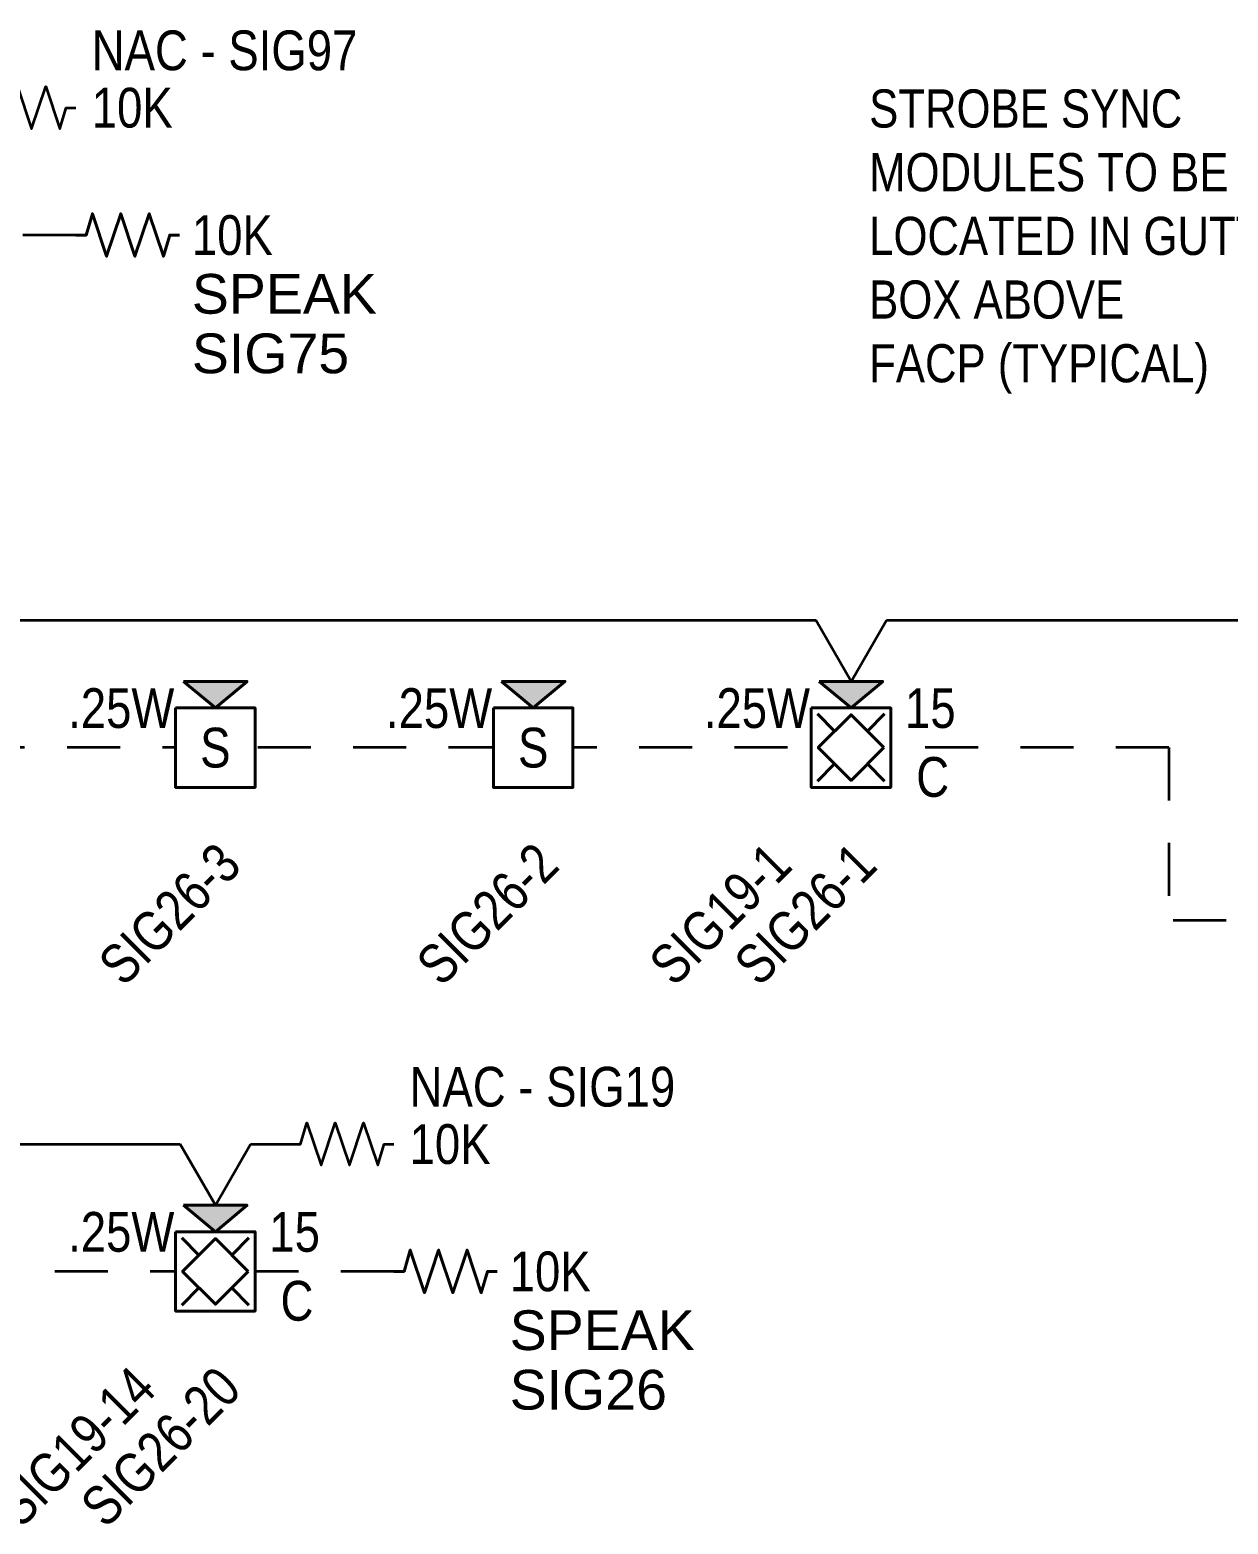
# Model space of a CAD drawing. Header units: inches. Extents: x 84 to 207, y -12 to 77.
# Drawn here: x 126.208 to 129.035, y 1.863 to 5.389 of the extents above; entities that cross this region are included whole.
import ezdxf
from ezdxf.enums import TextEntityAlignment as Align

# ---------------------------------------------------------------- set-up
doc = ezdxf.new("R2010")
doc.units = ezdxf.units.IN
doc.header["$MEASUREMENT"] = 0
doc.set_wipeout_variables(frame=1)
doc.linetypes.add('HIDDEN2', pattern=[0.1875, 0.125, -0.0625])
for name, color, linetype, lineweight in [('F-ALRM-INDC', 83, 'Continuous', 40), ('F-ALRM-WIRE-INDC', 3, 'Continuous', 35), ('F-ALRM-WIRE-SPKR', 221, 'HIDDEN2', 35), ('F-ANNO-DTCT-NOTE', 140, 'Continuous', 25), ('F-ANNO-INDC', 3, 'Continuous', 25), ('F-ANNO-INDC-ADDR', 91, 'Continuous', 25), ('F-ANNO-INDC-CAND', 120, 'Continuous', 25), ('F-ANNO-INDC-DESC', 111, 'Continuous', 25), ('F-ANNO-INDC-NOTE', 110, 'Continuous', 25), ('F-ANNO-SPKR-ADDR', 210, 'Continuous', 25), ('F-ANNO-SPKR-WATT', 220, 'Continuous', 25), ('F-ANNO-TEXT', 7, 'Continuous', 25), ('F-ANNO-WIPE', 7, 'Continuous', 0)]:
    doc.layers.add(name, color=color, linetype=linetype, lineweight=lineweight)
doc.styles.add('Body', font='', dxfattribs={"height": 0.09375})
doc.styles.add('MtXpl_Arial_Narrow', font='arial.ttf')
doc.styles.get("Standard").update_dxf_attribs({"font": 'arial.ttf'})
doc.styles.get('Body').set_extended_font_data('Arial Narrow')

# ---------------------------------------------------------------- blocks, each defined once
blk = doc.blocks.new('*U22')
at = {"color": 0, "linetype": 'ByBlock', "lineweight": -2, "style": 'Body', "flags": 9}
for tag, p in [('CONNFROM_SPEAK', (0, -0.1336)), ('CONNFROM_NAC', (0, -0.121)), ('WIREDROP', (0, -0.1449))]:
    blk.add_attdef(tag, text='', height=0.00938, dxfattribs=at).set_placement(p, align=Align.MIDDLE_CENTER)
at = {"layer": 'F-ANNO-INDC', "style": 'Body', "flags": 8}
for tag, p in [('WG', (-0.1927, 0.229)), ('WP', (0.1927, 0.229))]:
    blk.add_attdef(tag, text='', height=0.0938, dxfattribs=at).set_placement(p, align=Align.MIDDLE_CENTER)
at = {"layer": 'F-ANNO-INDC-ADDR', "style": 'Body', "flags": 8}
blk.add_attdef('NACTAG', text='', height=0.0938, rotation=45, dxfattribs=at).set_placement((-0.2007, -0.2176), align=Align.TOP_RIGHT)
at = {"layer": 'F-ANNO-INDC-CAND', "style": 'Body', "flags": 8}
blk.add_attdef('CD', text='', height=0.0938, dxfattribs=at).set_placement((0.1871, 0.0933), align=Align.MIDDLE_CENTER)
at = {"layer": 'F-ANNO-INDC-DESC', "lineweight": 30, "flags": 51}
blk.add_attdef('DESCRIPTION', text='', height=0.0938, rotation=45, dxfattribs=at).set_placement((0.2007, -0.2176), align=Align.TOP_RIGHT)
at = {"layer": 'F-ANNO-INDC-NOTE', "lineweight": 30, "flags": 104}
blk.add_attdef('NOTES', text='', height=0.0938, dxfattribs=at).set_placement((-0.1927, -0.0693), align=Align.MIDDLE_RIGHT)
at = {"layer": 'F-ANNO-SPKR-ADDR', "style": 'Body', "flags": 8}
blk.add_attdef('SPEAKTAG', text='', height=0.0938, rotation=45, dxfattribs=at).set_placement((0, -0.2176), align=Align.TOP_RIGHT)
at = {"linetype": 'ByBlock', "ltscale": 0.5}
blk.add_wipeout([(-0.0938, 0.0937), (0.0937, 0.0937), (0.0937, -0.0938), (-0.0938, -0.0938)], dxfattribs=at).dxf.layer = 'F-ANNO-WIPE'
at = {"color": 0, "linetype": 'ByBlock', "lineweight": -2, "ltscale": 0.5}
for p, q in [((-0.0387, -0.0387), (-0.0793, -0.0793)), ((0.0793, -0.0793), (0.0387, -0.0387))]:
    blk.add_line(p, q, dxfattribs=at)
at = {"color": 0, "linetype": 'ByBlock', "lineweight": -2, "style": 'Body', "flags": 9}
blk.add_attdef('WIRE', (-0.0007, 0), '', height=0.00938, dxfattribs=at)
for tag, p in [('ELEVATION', (0, -0.1084)), ('PID', (0, -0.0962))]:
    blk.add_attdef(tag, text='', height=0.00938, dxfattribs=at).set_placement(p, align=Align.MIDDLE_CENTER)
at = {"layer": 'F-ANNO-INDC', "style": 'Body', "flags": 8}
blk.add_attdef('CEIL', text='', height=0.0938, dxfattribs=at).set_placement((0.1927, -0.0693), align=Align.MIDDLE_CENTER)
at = {"layer": 'F-ANNO-INDC-NOTE', "style": 'Body'}
blk.add_attdef('NOTE', text='', height=0.0938, dxfattribs=at).set_placement((-0.1927, -0.0693), align=Align.MIDDLE_CENTER)
at = {"linetype": 'ByBlock'}
blk.add_wipeout([(-0.075, 0.1562), (0, 0.0937), (0.075, 0.1562)], dxfattribs=at).dxf.layer = 'F-ANNO-WIPE'
h = blk.add_hatch(color=0)
h.dxf.hatch_style = 1
h.paths.add_polyline_path([(0.075, 0.1562), (-0.075, 0.1562), (0, 0.0937)])
at = {"color": 0, "linetype": 'ByBlock', "lineweight": -2, "ltscale": 0.5}
for p, q in [((-0.0387, 0.0387), (-0.0793, 0.0793)), ((0.0793, 0.0793), (0.0387, 0.0387))]:
    blk.add_line(p, q, dxfattribs=at)
at = {"color": 0, "linetype": 'ByBlock', "lineweight": -2}
blk.add_lwpolyline([(-0.075, 0.1562), (0, 0.0937), (0.075, 0.1562)], close=True, dxfattribs=at)
at = {"color": 0, "linetype": 'ByBlock', "lineweight": -2, "ltscale": 0.5}
for points in [[(-0.0938, 0.0937), (0.0937, 0.0937), (0.0937, -0.0938), (-0.0938, -0.0938)], [(0.0774, 0), (0, 0.0774), (-0.0774, 0), (0, -0.0774)]]:
    blk.add_lwpolyline(points, close=True, dxfattribs=at)
at = {"layer": 'F-ANNO-SPKR-WATT', "linetype": 'Continuous', "style": 'Body', "flags": 8}
blk.add_attdef('WATT', text='', height=0.0938, dxfattribs=at).set_placement((-0.2221, 0.0933), align=Align.MIDDLE_CENTER)
blk = doc.blocks.new('*U38')
at = {"color": 0, "linetype": 'ByBlock', "lineweight": -2, "style": 'Body', "flags": 9}
for tag, p in [('CONNFROM_NAC', (0, -0.0348)), ('CONNFROM_SPEAK', (0, -0.0474)), ('WIREDROP', (0, -0.0587))]:
    blk.add_attdef(tag, text='', height=0.00938, dxfattribs=at).set_placement(p, align=Align.MIDDLE_CENTER)
at = {"layer": 'F-ANNO-INDC', "style": 'Body', "flags": 8}
blk.add_attdef('WG', text='', height=0.0938, dxfattribs=at).set_placement((-0.1927, 0.3227), align=Align.MIDDLE_CENTER)
at = {"layer": 'F-ANNO-INDC-ADDR', "style": 'Body', "flags": 8}
blk.add_attdef('NACTAG', text='', height=0.0938, rotation=45, dxfattribs=at).set_placement((-0.2007, -0.1239), align=Align.TOP_RIGHT)
at = {"layer": 'F-ANNO-INDC-DESC', "lineweight": 30, "flags": 51}
blk.add_attdef('DESCRIPTION', text='', height=0.0938, rotation=45, dxfattribs=at).set_placement((0.2007, -0.1239), align=Align.TOP_RIGHT)
at = {"layer": 'F-ANNO-INDC-NOTE', "lineweight": 30, "flags": 104}
blk.add_attdef('NOTES', text='', height=0.0938, dxfattribs=at).set_placement((-0.1927, 0.0245), align=Align.MIDDLE_RIGHT)
at = {"layer": 'F-ANNO-SPKR-ADDR', "style": 'Body', "flags": 8}
blk.add_attdef('SPEAKTAG', text='', height=0.0938, rotation=45, dxfattribs=at).set_placement((0, -0.1239), align=Align.TOP_RIGHT)
at = {"linetype": 'ByBlock', "ltscale": 0.5}
blk.add_wipeout([(-0.0938, 0.1875), (0.0937, 0.1875), (0.0937, 0), (-0.0938, 0)], dxfattribs=at).dxf.layer = 'F-ANNO-WIPE'
at = {"color": 0, "linetype": 'ByBlock', "lineweight": 20, "style": 'Body'}
blk.add_text('S', height=0.0938, dxfattribs=at).set_placement((0, 0.0937), align=Align.MIDDLE_CENTER)
at = {"color": 0, "linetype": 'ByBlock', "lineweight": -2, "style": 'Body', "flags": 11}
for tag in ['WIRE', 'RISER']:
    blk.add_attdef(tag, (0, 0.0937), '', height=0.00938, dxfattribs=at)
at = {"color": 0, "linetype": 'ByBlock', "lineweight": -2, "style": 'Body', "flags": 9}
for tag, p in [('ELEVATION', (0, -0.0222)), ('PID', (0, -0.01))]:
    blk.add_attdef(tag, text='', height=0.00938, dxfattribs=at).set_placement(p, align=Align.MIDDLE_CENTER)
at = {"layer": 'F-ANNO-INDC', "style": 'Body', "flags": 8}
blk.add_attdef('WP', text='', height=0.0938, dxfattribs=at).set_placement((0.1927, 0.0245), align=Align.MIDDLE_CENTER)
at = {"layer": 'F-ANNO-INDC-NOTE', "style": 'Body', "flags": 8}
blk.add_attdef('NOTE', text='', height=0.0938, dxfattribs=at).set_placement((-0.1927, 0.0245), align=Align.MIDDLE_CENTER)
at = {"linetype": 'ByBlock'}
blk.add_wipeout([(-0.075, 0.25), (0, 0.1875), (0.075, 0.25)], dxfattribs=at).dxf.layer = 'F-ANNO-WIPE'
h = blk.add_hatch(color=0)
h.dxf.hatch_style = 1
h.paths.add_polyline_path([(0.075, 0.25), (-0.075, 0.25), (0, 0.1875)])
at = {"color": 0, "linetype": 'ByBlock', "lineweight": -2}
blk.add_lwpolyline([(-0.075, 0.25), (0, 0.1875), (0.075, 0.25)], close=True, dxfattribs=at)
at = {"color": 0, "linetype": 'ByBlock', "lineweight": -2, "ltscale": 0.5}
blk.add_lwpolyline([(-0.0938, 0.1875), (0.0937, 0.1875), (0.0937, 0), (-0.0938, 0)], close=True, dxfattribs=at)
at = {"layer": 'F-ANNO-SPKR-WATT', "style": 'Body', "flags": 8}
blk.add_attdef('WATT', text='', height=0.0938, dxfattribs=at).set_placement((-0.2221, 0.187), align=Align.MIDDLE_CENTER)
blk = doc.blocks.new('*U39')
at = {"color": 0, "linetype": 'ByBlock', "lineweight": -2, "style": 'Body', "flags": 9}
for tag, p in [('CONNFROM_NAC', (0, -0.0348)), ('CONNFROM_SPEAK', (0, -0.0474)), ('WIREDROP', (0, -0.0587))]:
    blk.add_attdef(tag, text='', height=0.00938, dxfattribs=at).set_placement(p, align=Align.MIDDLE_CENTER)
at = {"layer": 'F-ANNO-INDC', "style": 'Body', "flags": 8}
blk.add_attdef('WG', text='', height=0.0938, dxfattribs=at).set_placement((-0.1927, 0.3227), align=Align.MIDDLE_CENTER)
at = {"layer": 'F-ANNO-INDC-ADDR', "style": 'Body', "flags": 8}
blk.add_attdef('NACTAG', text='', height=0.0938, rotation=45, dxfattribs=at).set_placement((-0.2007, -0.1239), align=Align.TOP_RIGHT)
at = {"layer": 'F-ANNO-INDC-DESC', "lineweight": 30, "flags": 51}
blk.add_attdef('DESCRIPTION', text='', height=0.0938, rotation=45, dxfattribs=at).set_placement((0.2007, -0.1239), align=Align.TOP_RIGHT)
at = {"layer": 'F-ANNO-INDC-NOTE', "lineweight": 30, "flags": 104}
blk.add_attdef('NOTES', text='', height=0.0938, dxfattribs=at).set_placement((-0.1927, 0.0245), align=Align.MIDDLE_RIGHT)
at = {"layer": 'F-ANNO-SPKR-ADDR', "style": 'Body', "flags": 8}
blk.add_attdef('SPEAKTAG', text='', height=0.0938, rotation=45, dxfattribs=at).set_placement((0, -0.1239), align=Align.TOP_RIGHT)
at = {"linetype": 'ByBlock', "ltscale": 0.5}
blk.add_wipeout([(-0.0938, 0.1875), (0.0937, 0.1875), (0.0937, 0), (-0.0938, 0)], dxfattribs=at).dxf.layer = 'F-ANNO-WIPE'
at = {"color": 0, "linetype": 'ByBlock', "lineweight": 20, "style": 'Body'}
blk.add_text('S', height=0.0938, dxfattribs=at).set_placement((0, 0.0937), align=Align.MIDDLE_CENTER)
at = {"color": 0, "linetype": 'ByBlock', "lineweight": -2, "style": 'Body', "flags": 11}
for tag in ['WIRE', 'RISER']:
    blk.add_attdef(tag, (0, 0.0937), '', height=0.00938, dxfattribs=at)
at = {"color": 0, "linetype": 'ByBlock', "lineweight": -2, "style": 'Body', "flags": 9}
for tag, p in [('ELEVATION', (0, -0.0222)), ('PID', (0, -0.01))]:
    blk.add_attdef(tag, text='', height=0.00938, dxfattribs=at).set_placement(p, align=Align.MIDDLE_CENTER)
at = {"layer": 'F-ANNO-INDC', "style": 'Body', "flags": 8}
blk.add_attdef('WP', text='', height=0.0938, dxfattribs=at).set_placement((0.1927, 0.0245), align=Align.MIDDLE_CENTER)
at = {"layer": 'F-ANNO-INDC-NOTE', "style": 'Body', "flags": 8}
blk.add_attdef('NOTE', text='', height=0.0938, dxfattribs=at).set_placement((-0.1927, 0.0245), align=Align.MIDDLE_CENTER)
at = {"linetype": 'ByBlock'}
blk.add_wipeout([(-0.075, 0.25), (0, 0.1875), (0.075, 0.25)], dxfattribs=at).dxf.layer = 'F-ANNO-WIPE'
h = blk.add_hatch(color=0)
h.dxf.hatch_style = 1
h.paths.add_polyline_path([(0.075, 0.25), (-0.075, 0.25), (0, 0.1875)])
at = {"color": 0, "linetype": 'ByBlock', "lineweight": -2}
blk.add_lwpolyline([(-0.075, 0.25), (0, 0.1875), (0.075, 0.25)], close=True, dxfattribs=at)
at = {"color": 0, "linetype": 'ByBlock', "lineweight": -2, "ltscale": 0.5}
blk.add_lwpolyline([(-0.0938, 0.1875), (0.0937, 0.1875), (0.0937, 0), (-0.0938, 0)], close=True, dxfattribs=at)
at = {"layer": 'F-ANNO-SPKR-WATT', "style": 'Body', "flags": 8}
blk.add_attdef('WATT', text='', height=0.0938, dxfattribs=at).set_placement((-0.2221, 0.187), align=Align.MIDDLE_CENTER)
blk = doc.blocks.new('*U120')
at = {"color": 0, "linetype": 'ByBlock', "lineweight": -2}
for points in [[(0, 0.1557), (-0.0833, 0.3)], [(0, 0.1557), (0.0833, 0.3)], [(0.0833, 0.3), (1.7917, 0.3)]]:
    blk.add_lwpolyline(points, dxfattribs=at)
blk = doc.blocks.new('*U125')
at = {"color": 0, "linetype": 'ByBlock', "lineweight": -2}
for points in [[(0, 0.1557), (-0.0833, 0.3)], [(0, 0.1557), (0.0833, 0.3)], [(0.0833, 0.3), (2.1667, 0.3)]]:
    blk.add_lwpolyline(points, dxfattribs=at)
blk = doc.blocks.new('*U71')
at = {"color": 0, "linetype": 'ByBlock', "lineweight": -2}
for points in [[(0, 0.1557), (-0.0833, 0.3)], [(0, 0.1557), (0.0833, 0.3)], [(0.0833, 0.3), (0.177, 0.3)]]:
    blk.add_lwpolyline(points, dxfattribs=at)
blk = doc.blocks.new('*U122')
at = {"color": 0, "linetype": 'ByBlock', "lineweight": -2}
blk.add_lwpolyline([(0, 0), (0.0242, 0), (0.0389, 0.0502), (0.0724, -0.0502), (0.1059, 0.0502), (0.1393, -0.0502), (0.1728, 0.0502), (0.2063, -0.0502), (0.2212, 0), (0.244, 0)], dxfattribs=at)
at = {"layer": 'F-ANNO-DTCT-NOTE', "lineweight": -3, "style": 'Body'}
blk.add_text('10K', height=0.09375, dxfattribs=at).set_placement((0.2813, 0), align=Align.MIDDLE_LEFT)
blk.add_attdef('CIRCUIT', text='', height=0.0938, dxfattribs=at).set_placement((0.2813, 0.1353), align=Align.MIDDLE_LEFT)
blk = doc.blocks.new('*U64')
at = {"color": 0, "linetype": 'ByBlock', "lineweight": -2}
for points in [[(0, 0.1557), (-0.0833, 0.3)], [(0, 0.1557), (0.0833, 0.3)], [(0.0833, 0.3), (0.6667, 0.3)]]:
    blk.add_lwpolyline(points, dxfattribs=at)
blk = doc.blocks.new('*U123')
at = {"color": 0, "linetype": 'ByBlock', "lineweight": -2}
blk.add_lwpolyline([(0, 0), (0.0242, 0), (0.0389, 0.0502), (0.0724, -0.0502), (0.1059, 0.0502), (0.1393, -0.0502), (0.1728, 0.0502), (0.2063, -0.0502), (0.2212, 0), (0.244, 0)], dxfattribs=at)
at = {"layer": 'F-ANNO-INDC-NOTE', "lineweight": -3, "style": 'Body'}
blk.add_text('10K', height=0.09375, dxfattribs=at).set_placement((0.4646, 0), align=Align.MIDDLE_RIGHT)
blk.add_attdef('CIRCUIT', text='', height=0.0938, dxfattribs=at).set_placement((0.9149, 0), align=Align.MIDDLE_RIGHT)

msp = doc.modelspace()

# ---------------------------------------------------------------- linework, layer by layer
at = {"layer": 'F-ALRM-WIRE-SPKR'}
for points in [[(126.3164, 4.9051), (119.2429, 4.9051)], [(128.8954, 3.6957), (124.0141, 3.6957)], [(128.8954, 3.6957), (128.8954, 3.2877)], [(129.9305, 3.2877), (128.8954, 3.2877)], [(127.0664, 2.4597), (119.2429, 2.4597)]]:
    msp.add_lwpolyline(points, dxfattribs=at)

# ---------------------------------------------------------------- block references
at = {"layer": 'F-ALRM-INDC'}
for p in [(126.3164, 4.9051), (127.0664, 2.4597)]:
    msp.add_blockref('*U123', p, dxfattribs=at)
at = {"layer": 'F-ALRM-WIRE-INDC'}
for p, values in [((126.0724, 5.2056), {'CIRCUIT': 'NAC - SIG97'}), ((126.8224, 2.7602), {'CIRCUIT': 'NAC - SIG19'})]:
    msp.add_blockref('*U122', p, dxfattribs=at).add_auto_attribs(values)

# ---------------------------------------------------------------- texts
at = {"layer": 'F-ALRM-INDC', "style": 'MtXpl_Arial_Narrow'}
for s, p in [('SPEAK', (126.5899, 4.7195)), ('SIG75', (126.5899, 4.579)), ('SPEAK', (127.3399, 2.2741)), ('SIG26', (127.3399, 2.1336))]:
    msp.add_text(s, height=0.09375, dxfattribs=at).set_placement(p)
at = {"layer": 'F-ANNO-TEXT', "style": 'Body'}
for s, p in [('STROBE SYNC', (128.1882, 5.2037)), ('MODULES TO BE ', (128.1882, 5.0534)), ('LOCATED IN GUTTER', (128.1882, 4.9031)), ('BOX ABOVE', (128.1882, 4.7529)), ('FACP (TYPICAL) ', (128.1882, 4.6026))]:
    msp.add_text(s, height=0.09, dxfattribs=at).set_placement(p, align=Align.MIDDLE_LEFT)

# ---------------------------------------------------------------- next in the draw order: block references
at = {"layer": 'F-ALRM-INDC'}
ref = msp.add_blockref('*U39', (126.6454, 3.6019), dxfattribs=at)
ref.add_attrib('SPEAKTAG', 'SIG26-3', dxfattribs={"layer": 'F-ANNO-SPKR-ADDR', "height": 0.09375, "rotation": 45, "style": 'Body'}).set_placement((126.6454, 3.478), align=Align.TOP_RIGHT)
ref.add_attrib('WATT', '.25W', dxfattribs={"layer": 'F-ANNO-SPKR-WATT', "height": 0.09375, "style": 'Body'}).set_placement((126.4233, 3.7889), align=Align.MIDDLE_CENTER)
ref = msp.add_blockref('*U38', (127.3954, 3.6019), dxfattribs=at)
ref.add_attrib('SPEAKTAG', 'SIG26-2', dxfattribs={"layer": 'F-ANNO-SPKR-ADDR', "height": 0.09375, "rotation": 45, "style": 'Body'}).set_placement((127.3954, 3.478), align=Align.TOP_RIGHT)
ref.add_attrib('WATT', '.25W', dxfattribs={"layer": 'F-ANNO-SPKR-WATT', "height": 0.09375, "style": 'Body'}).set_placement((127.1733, 3.7889), align=Align.MIDDLE_CENTER)
ref = msp.add_blockref('*U22', (128.1454, 3.6957), dxfattribs=at)
ref.add_attrib('CEIL', 'C', dxfattribs={"layer": 'F-ANNO-INDC', "height": 0.0938, "style": 'Body'}).set_placement((128.338, 3.6264), align=Align.MIDDLE_CENTER)
ref.add_attrib('NACTAG', 'SIG19-1', dxfattribs={"layer": 'F-ANNO-INDC-ADDR', "height": 0.09375, "rotation": 45, "style": 'Body'}).set_placement((127.9447, 3.478), align=Align.TOP_RIGHT)
ref.add_attrib('CD', '15', dxfattribs={"layer": 'F-ANNO-INDC-CAND', "height": 0.09375, "style": 'Body'}).set_placement((128.3325, 3.7889), align=Align.MIDDLE_CENTER)
ref.add_attrib('SPEAKTAG', 'SIG26-1', dxfattribs={"layer": 'F-ANNO-SPKR-ADDR', "height": 0.09375, "rotation": 45, "style": 'Body'}).set_placement((128.1454, 3.478), align=Align.TOP_RIGHT)
ref.add_attrib('WATT', '.25W', dxfattribs={"layer": 'F-ANNO-SPKR-WATT', "linetype": 'Continuous', "height": 0.09375, "style": 'Body'}).set_placement((127.9233, 3.7889), align=Align.MIDDLE_CENTER)
ref = msp.add_blockref('*U22', (126.6454, 2.4597), dxfattribs=at)
ref.add_attrib('CEIL', 'C', dxfattribs={"layer": 'F-ANNO-INDC', "height": 0.0938, "style": 'Body'}).set_placement((126.838, 2.3904), align=Align.MIDDLE_CENTER)
ref.add_attrib('NACTAG', 'SIG19-14', dxfattribs={"layer": 'F-ANNO-INDC-ADDR', "height": 0.09375, "rotation": 45, "style": 'Body'}).set_placement((126.4447, 2.2421), align=Align.TOP_RIGHT)
ref.add_attrib('CD', '15', dxfattribs={"layer": 'F-ANNO-INDC-CAND', "height": 0.09375, "style": 'Body'}).set_placement((126.8325, 2.553), align=Align.MIDDLE_CENTER)
ref.add_attrib('SPEAKTAG', 'SIG26-20', dxfattribs={"layer": 'F-ANNO-SPKR-ADDR', "height": 0.09375, "rotation": 45, "style": 'Body'}).set_placement((126.6454, 2.2421), align=Align.TOP_RIGHT)
ref.add_attrib('WATT', '.25W', dxfattribs={"layer": 'F-ANNO-SPKR-WATT', "linetype": 'Continuous', "height": 0.09375, "style": 'Body'}).set_placement((126.4233, 2.553), align=Align.MIDDLE_CENTER)

# ---------------------------------------------------------------- next in the draw order: block references
at = {"layer": 'F-ALRM-WIRE-INDC'}
for name, p in [('*U125', (125.8954, 3.6962)), ('*U120', (128.1454, 3.6962)), ('*U64', (125.8954, 2.4602)), ('*U71', (126.6454, 2.4602))]:
    msp.add_blockref(name, p, dxfattribs=at)

doc.saveas('drawing.dxf')
